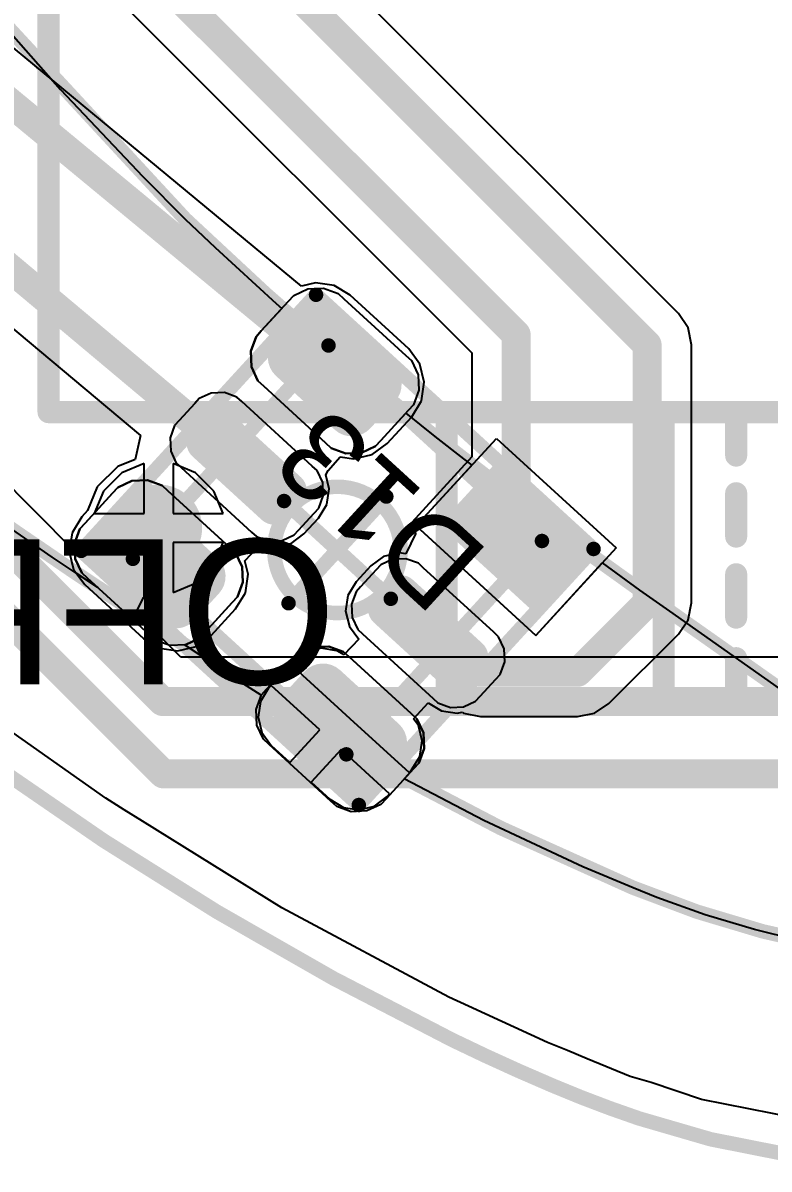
# Model space of a CAD drawing. Header units: inches. Extents: x -52 to 109, y 0 to 35.
# Drawn here: x 13.92 to 19.08, y 1.17 to 9.09 of the extents above; entities that cross this region are included whole.
import ezdxf

# ---------------------------------------------------------------- set-up
doc = ezdxf.new("R2010")
doc.units = ezdxf.units.IN
for name, color, linetype in [('Bottom Layer', 5, 'Continuous'), ('Bottom Overlay', 54, 'Continuous'), ('Bottom Paste', 16, 'Continuous'), ('Bottom Solder', 6, 'Continuous'), ('Keep-Out Layer', 6, 'Continuous'), ('Mechanical 1', 6, 'Continuous'), ('Mechanical 4', 56, 'Continuous'), ('Top Component Outline', 56, 'Continuous'), ('Top Courtyard', 56, 'Continuous'), ('Top Layer', 1, 'Continuous'), ('Top Overlay', 2, 'Continuous'), ('Top Paste', 8, 'Continuous'), ('Top Solder', 216, 'Continuous'), ('Via Holes', 16, 'Continuous')]:
    doc.layers.add(name, color=color, linetype=linetype)
doc.styles.add('Arial', font='', dxfattribs={"height": 0.2})
doc.styles.get('Arial').set_extended_font_data('Arial')

# ---------------------------------------------------------------- blocks, each defined once
blk = doc.blocks.new('APA_RGB_LED_2020_428')
at = {"layer": 'Top Layer'}
h = blk.add_hatch(color=1, dxfattribs=at)
edge = h.paths.add_edge_path()
edge.add_arc((-1.125, 1.025), 0.125, 90, 180)
edge.add_line((-1.25, 1.025), (-1.25, 0.775))
edge.add_arc((-1.125, 0.775), 0.125, 180, 270)
edge.add_line((-1.125, 0.65), (-0.575, 0.65))
edge.add_arc((-0.575, 0.775), 0.125, 270, 360)
edge.add_line((-0.45, 0.775), (-0.45, 1.025))
edge.add_arc((-0.575, 1.025), 0.125, 0, 90)
edge.add_line((-0.575, 1.15), (-1.125, 1.15))
h = blk.add_hatch(color=1, dxfattribs=at)
edge = h.paths.add_edge_path()
edge.add_arc((0.575, 1.025), 0.125, 90, 180)
edge.add_line((0.45, 1.025), (0.45, 0.775))
edge.add_arc((0.575, 0.775), 0.125, 180, 270)
edge.add_line((0.575, 0.65), (1.125, 0.65))
edge.add_arc((1.125, 0.775), 0.125, 270, 360)
edge.add_line((1.25, 0.775), (1.25, 1.025))
edge.add_arc((1.125, 1.025), 0.125, 0, 90)
edge.add_line((1.125, 1.15), (0.575, 1.15))
h = blk.add_hatch(color=1, dxfattribs=at)
edge = h.paths.add_edge_path()
edge.add_arc((-1.175, 0.075), 0.075, 90, 180)
edge.add_line((-1.25, 0.075), (-1.25, -0.075))
edge.add_arc((-1.175, -0.075), 0.075, 180, 270)
edge.add_line((-1.175, -0.15), (-0.525, -0.15))
edge.add_arc((-0.525, -0.075), 0.075, 270, 360)
edge.add_line((-0.45, -0.075), (-0.45, 0.075))
edge.add_arc((-0.525, 0.075), 0.075, 0, 90)
edge.add_line((-0.525, 0.15), (-1.175, 0.15))
h = blk.add_hatch(color=1, dxfattribs=at)
edge = h.paths.add_edge_path()
edge.add_arc((0.525, 0.075), 0.075, 90, 180)
edge.add_line((0.45, 0.075), (0.45, -0.075))
edge.add_arc((0.525, -0.075), 0.075, 180, 270)
edge.add_line((0.525, -0.15), (1.175, -0.15))
edge.add_arc((1.175, -0.075), 0.075, 270, 360)
edge.add_line((1.25, -0.075), (1.25, 0.075))
edge.add_arc((1.175, 0.075), 0.075, 0, 90)
edge.add_line((1.175, 0.15), (0.525, 0.15))
blk.add_hatch(color=1, dxfattribs=at).paths.add_polyline_path([(-1.25, -0.65), (-0.45, -0.65), (-0.45, -1.15), (-1.25, -1.15)])
h = blk.add_hatch(color=1, dxfattribs=at)
edge = h.paths.add_edge_path()
edge.add_arc((0.575, -0.775), 0.125, 90, 180)
edge.add_line((0.45, -0.775), (0.45, -1.025))
edge.add_arc((0.575, -1.025), 0.125, 180, 270)
edge.add_line((0.575, -1.15), (1.125, -1.15))
edge.add_arc((1.125, -1.025), 0.125, 270, 360)
edge.add_line((1.25, -1.025), (1.25, -0.775))
edge.add_arc((1.125, -0.775), 0.125, 0, 90)
edge.add_line((1.125, -0.65), (0.575, -0.65))
at = {"layer": 'Top Paste'}
h = blk.add_hatch(color=8, dxfattribs=at)
edge = h.paths.add_edge_path()
edge.add_arc((-1.125, 1.025), 0.125, 90, 180)
edge.add_line((-1.25, 1.025), (-1.25, 0.775))
edge.add_arc((-1.125, 0.775), 0.125, 180, 270)
edge.add_line((-1.125, 0.65), (-0.575, 0.65))
edge.add_arc((-0.575, 0.775), 0.125, 270, 360)
edge.add_line((-0.45, 0.775), (-0.45, 1.025))
edge.add_arc((-0.575, 1.025), 0.125, 0, 90)
edge.add_line((-0.575, 1.15), (-1.125, 1.15))
h = blk.add_hatch(color=8, dxfattribs=at)
edge = h.paths.add_edge_path()
edge.add_arc((0.575, 1.025), 0.125, 90, 180)
edge.add_line((0.45, 1.025), (0.45, 0.775))
edge.add_arc((0.575, 0.775), 0.125, 180, 270)
edge.add_line((0.575, 0.65), (1.125, 0.65))
edge.add_arc((1.125, 0.775), 0.125, 270, 360)
edge.add_line((1.25, 0.775), (1.25, 1.025))
edge.add_arc((1.125, 1.025), 0.125, 0, 90)
edge.add_line((1.125, 1.15), (0.575, 1.15))
h = blk.add_hatch(color=8, dxfattribs=at)
edge = h.paths.add_edge_path()
edge.add_arc((-1.175, 0.075), 0.075, 90, 180)
edge.add_line((-1.25, 0.075), (-1.25, -0.075))
edge.add_arc((-1.175, -0.075), 0.075, 180, 270)
edge.add_line((-1.175, -0.15), (-0.525, -0.15))
edge.add_arc((-0.525, -0.075), 0.075, 270, 360)
edge.add_line((-0.45, -0.075), (-0.45, 0.075))
edge.add_arc((-0.525, 0.075), 0.075, 0, 90)
edge.add_line((-0.525, 0.15), (-1.175, 0.15))
h = blk.add_hatch(color=8, dxfattribs=at)
edge = h.paths.add_edge_path()
edge.add_arc((0.525, 0.075), 0.075, 90, 180)
edge.add_line((0.45, 0.075), (0.45, -0.075))
edge.add_arc((0.525, -0.075), 0.075, 180, 270)
edge.add_line((0.525, -0.15), (1.175, -0.15))
edge.add_arc((1.175, -0.075), 0.075, 270, 360)
edge.add_line((1.25, -0.075), (1.25, 0.075))
edge.add_arc((1.175, 0.075), 0.075, 0, 90)
edge.add_line((1.175, 0.15), (0.525, 0.15))
blk.add_hatch(color=8, dxfattribs=at).paths.add_polyline_path([(-1.25, -0.65), (-0.45, -0.65), (-0.45, -1.15), (-1.25, -1.15)])
h = blk.add_hatch(color=8, dxfattribs=at)
edge = h.paths.add_edge_path()
edge.add_arc((0.575, -0.775), 0.125, 90, 180)
edge.add_line((0.45, -0.775), (0.45, -1.025))
edge.add_arc((0.575, -1.025), 0.125, 180, 270)
edge.add_line((0.575, -1.15), (1.125, -1.15))
edge.add_arc((1.125, -1.025), 0.125, 270, 360)
edge.add_line((1.25, -1.025), (1.25, -0.775))
edge.add_arc((1.125, -0.775), 0.125, 0, 90)
edge.add_line((1.125, -0.65), (0.575, -0.65))
at = {"layer": 'Top Solder'}
h = blk.add_hatch(color=216, dxfattribs=at)
edge = h.paths.add_edge_path()
edge.add_arc((-1.125, 1.025), 0.175, 90, 180)
edge.add_line((-1.3, 1.025), (-1.3, 0.775))
edge.add_arc((-1.125, 0.775), 0.175, 180, 270)
edge.add_line((-1.125, 0.6), (-0.575, 0.6))
edge.add_arc((-0.575, 0.775), 0.175, 270, 360)
edge.add_line((-0.4, 0.775), (-0.4, 1.025))
edge.add_arc((-0.575, 1.025), 0.175, 0, 90)
edge.add_line((-0.575, 1.2), (-1.125, 1.2))
h = blk.add_hatch(color=216, dxfattribs=at)
edge = h.paths.add_edge_path()
edge.add_arc((0.575, 1.025), 0.175, 90, 180)
edge.add_line((0.4, 1.025), (0.4, 0.775))
edge.add_arc((0.575, 0.775), 0.175, 180, 270)
edge.add_line((0.575, 0.6), (1.125, 0.6))
edge.add_arc((1.125, 0.775), 0.175, 270, 360)
edge.add_line((1.3, 0.775), (1.3, 1.025))
edge.add_arc((1.125, 1.025), 0.175, 0, 90)
edge.add_line((1.125, 1.2), (0.575, 1.2))
h = blk.add_hatch(color=216, dxfattribs=at)
edge = h.paths.add_edge_path()
edge.add_arc((-1.175, 0.075), 0.125, 90, 180)
edge.add_line((-1.3, 0.075), (-1.3, -0.075))
edge.add_arc((-1.175, -0.075), 0.125, 180, 270)
edge.add_line((-1.175, -0.2), (-0.525, -0.2))
edge.add_arc((-0.525, -0.075), 0.125, 270, 360)
edge.add_line((-0.4, -0.075), (-0.4, 0.075))
edge.add_arc((-0.525, 0.075), 0.125, 0, 90)
edge.add_line((-0.525, 0.2), (-1.175, 0.2))
h = blk.add_hatch(color=216, dxfattribs=at)
edge = h.paths.add_edge_path()
edge.add_arc((0.525, 0.075), 0.125, 90, 180)
edge.add_line((0.4, 0.075), (0.4, -0.075))
edge.add_arc((0.525, -0.075), 0.125, 180, 270)
edge.add_line((0.525, -0.2), (1.175, -0.2))
edge.add_arc((1.175, -0.075), 0.125, 270, 360)
edge.add_line((1.3, -0.075), (1.3, 0.075))
edge.add_arc((1.175, 0.075), 0.125, 0, 90)
edge.add_line((1.175, 0.2), (0.525, 0.2))
blk.add_hatch(color=216, dxfattribs=at).paths.add_polyline_path([(-1.3, -0.6), (-0.4, -0.6), (-0.4, -1.2), (-1.3, -1.2)])
h = blk.add_hatch(color=216, dxfattribs=at)
edge = h.paths.add_edge_path()
edge.add_arc((0.575, -0.775), 0.175, 90, 180)
edge.add_line((0.4, -0.775), (0.4, -1.025))
edge.add_arc((0.575, -1.025), 0.175, 180, 270)
edge.add_line((0.575, -1.2), (1.125, -1.2))
edge.add_arc((1.125, -1.025), 0.175, 270, 360)
edge.add_line((1.3, -1.025), (1.3, -0.775))
edge.add_arc((1.125, -0.775), 0.175, 0, 90)
edge.add_line((1.125, -0.6), (0.575, -0.6))
at = {"layer": 'Top Component Outline'}
for points in [[(1, 1, 0.1, 0.1, 0), (-1, 1, 0.1, 0.1, 0)], [(-1, 1, 0.1, 0.1, 0), (-1, -1, 0.1, 0.1, 0)], [(1, 1, 0.1, 0.1, 0), (1, -1, 0.1, 0.1, 0)], [(1, -1, 0.1, 0.1, 0), (-1, -1, 0.1, 0.1, 0)]]:
    blk.add_lwpolyline(points, format="xyseb", dxfattribs=at)
for points in [[(-1.025, 1, 0.05, 0.05, 1), (-0.975, 1, 0.05, 0.05, 1)], [(-1.025, 1, 0.05, 0.05, 1), (-0.975, 1, 0.05, 0.05, 1)], [(0.975, 1, 0.05, 0.05, 1), (1.025, 1, 0.05, 0.05, 1)], [(0.975, 1, 0.05, 0.05, 1), (1.025, 1, 0.05, 0.05, 1)], [(-1.025, -1, 0.05, 0.05, 1), (-0.975, -1, 0.05, 0.05, 1)], [(-1.025, -1, 0.05, 0.05, 1), (-0.975, -1, 0.05, 0.05, 1)], [(0.975, -1, 0.05, 0.05, 1), (1.025, -1, 0.05, 0.05, 1)], [(0.975, -1, 0.05, 0.05, 1), (1.025, -1, 0.05, 0.05, 1)]]:
    blk.add_lwpolyline(points, format="xyseb", close=True, dxfattribs=at)
at = {"layer": 'Top Courtyard'}
for points in [[(-1.3, 1.2, 0.1, 0.1, 0), (-1.3, -1.2, 0.1, 0.1, 0)], [(1.3, 1.2, 0.1, 0.1, 0), (-1.3, 1.2, 0.1, 0.1, 0)], [(1.3, 1.2, 0.1, 0.1, 0), (1.3, -1.2, 0.1, 0.1, 0)], [(0, 0.5, 0.1, 0.1, 0), (0, -0.5, 0.1, 0.1, 0)], [(0.5, 0, 0.1, 0.1, 0), (-0.5, 0, 0.1, 0.1, 0)], [(1.3, -1.2, 0.1, 0.1, 0), (-1.3, -1.2, 0.1, 0.1, 0)]]:
    blk.add_lwpolyline(points, format="xyseb", dxfattribs=at)
for points in [[(-1.325, 1.2, 0.05, 0.05, 1), (-1.275, 1.2, 0.05, 0.05, 1)], [(-1.325, 1.2, 0.05, 0.05, 1), (-1.275, 1.2, 0.05, 0.05, 1)], [(1.275, 1.2, 0.05, 0.05, 1), (1.325, 1.2, 0.05, 0.05, 1)], [(1.275, 1.2, 0.05, 0.05, 1), (1.325, 1.2, 0.05, 0.05, 1)], [(-0.025, 0.5, 0.05, 0.05, 1), (0.025, 0.5, 0.05, 0.05, 1)], [(-0.525, 0, 0.05, 0.05, 1), (-0.475, 0, 0.05, 0.05, 1)], [(0.475, 0, 0.05, 0.05, 1), (0.525, 0, 0.05, 0.05, 1)], [(-0.025, -0.5, 0.05, 0.05, 1), (0.025, -0.5, 0.05, 0.05, 1)], [(-1.325, -1.2, 0.05, 0.05, 1), (-1.275, -1.2, 0.05, 0.05, 1)], [(-1.325, -1.2, 0.05, 0.05, 1), (-1.275, -1.2, 0.05, 0.05, 1)], [(1.275, -1.2, 0.05, 0.05, 1), (1.325, -1.2, 0.05, 0.05, 1)], [(1.275, -1.2, 0.05, 0.05, 1), (1.325, -1.2, 0.05, 0.05, 1)]]:
    blk.add_lwpolyline(points, format="xyseb", close=True, dxfattribs=at)
at = {"layer": 'Top Overlay'}
for p, q in [((-1.3689, 1.1929), (-1.2929, 1.2689)), ((-1.2929, 1.2689), (-1.1937, 1.31)), ((-1.1937, 1.31), (-1.14, 1.31)), ((-1.14, 1.31), (-1.14, 1.31)), ((-1.14, 1.31), (-0.56, 1.31)), ((-0.56, 1.31), (-0.5063, 1.31)), ((-0.5063, 1.31), (-0.4071, 1.2689)), ((-0.4071, 1.2689), (-0.3311, 1.1929)), ((0.3311, 1.1929), (0.4071, 1.2689)), ((0.4071, 1.2689), (0.5063, 1.31)), ((0.5063, 1.31), (0.56, 1.31)), ((0.56, 1.31), (0.56, 1.31)), ((0.56, 1.31), (1.14, 1.31)), ((1.14, 1.31), (1.1937, 1.31)), ((1.1937, 1.31), (1.2929, 1.2689)), ((1.2929, 1.2689), (1.3689, 1.1929)), ((-1.41, 1.0937), (-1.3689, 1.1929)), ((-0.3311, 1.1929), (-0.29, 1.0937)), ((0.29, 1.0937), (0.3311, 1.1929)), ((1.3689, 1.1929), (1.41, 1.0937)), ((-1.41, 1.04), (-1.41, 1.0937)), ((-1.41, 0.76), (-1.41, 1.04)), ((-0.29, 1.0937), (-0.29, 1.04)), ((-0.29, 1.04), (-0.29, 1.04)), ((-0.29, 1.04), (-0.29, 0.76)), ((0.29, 1.04), (0.29, 1.0937)), ((0.29, 0.76), (0.29, 1.04)), ((1.41, 1.0937), (1.41, 1.04)), ((1.41, 1.04), (1.41, 1.04)), ((1.41, 1.04), (1.41, 0.76)), ((-1.41, 0.76), (-1.41, 0.76)), ((-1.41, 0.7063), (-1.41, 0.76)), ((-0.29, 0.76), (-0.29, 0.7063)), ((0.29, 0.76), (0.29, 0.76)), ((0.29, 0.7063), (0.29, 0.76)), ((1.41, 0.76), (1.41, 0.7063)), ((-1.3689, 0.6071), (-1.41, 0.7063)), ((-0.29, 0.7063), (-0.3311, 0.6071)), ((0.3311, 0.6071), (0.29, 0.7063)), ((1.41, 0.7063), (1.3689, 0.6071)), ((-1.2929, 0.5311), (-1.3689, 0.6071)), ((-0.3311, 0.6071), (-0.4071, 0.5311)), ((0.4071, 0.5311), (0.3311, 0.6071)), ((1.3689, 0.6071), (1.2929, 0.5311)), ((-1.1937, 0.49), (-1.2929, 0.5311)), ((-1.14, 0.49), (-1.1937, 0.49)), ((-0.56, 0.49), (-1.14, 0.49)), ((-0.5063, 0.49), (-0.56, 0.49)), ((-0.56, 0.49), (-0.56, 0.49)), ((-0.4071, 0.5311), (-0.5063, 0.49)), ((0.5063, 0.49), (0.4071, 0.5311)), ((0.56, 0.49), (0.5063, 0.49)), ((1.14, 0.49), (0.56, 0.49)), ((1.1937, 0.49), (1.14, 0.49)), ((1.14, 0.49), (1.14, 0.49)), ((1.2929, 0.5311), (1.1937, 0.49)), ((-1.3103, 0.275), (-1.375, 0.2103)), ((-1.2258, 0.31), (-1.3103, 0.275)), ((-1.18, 0.31), (-1.2258, 0.31)), ((-0.52, 0.31), (-1.18, 0.31)), ((-0.4743, 0.31), (-0.52, 0.31)), ((-0.52, 0.31), (-0.52, 0.31)), ((-0.3897, 0.275), (-0.4743, 0.31)), ((-0.325, 0.2103), (-0.3897, 0.275)), ((0.3897, 0.275), (0.325, 0.2103)), ((0.4742, 0.31), (0.3897, 0.275)), ((0.52, 0.31), (0.4742, 0.31)), ((1.18, 0.31), (0.52, 0.31)), ((1.2258, 0.31), (1.18, 0.31)), ((1.18, 0.31), (1.18, 0.31)), ((1.3103, 0.275), (1.2258, 0.31)), ((1.375, 0.2103), (1.3103, 0.275)), ((-1.375, 0.2103), (-1.41, 0.1258)), ((-0.29, 0.1258), (-0.325, 0.2103)), ((0.325, 0.2103), (0.29, 0.1258)), ((1.41, 0.1258), (1.375, 0.2103)), ((-1.41, 0.1258), (-1.41, 0.08)), ((-1.41, 0.08), (-1.41, -0.08)), ((-1.41, 0.08), (-1.41, 0.08)), ((-0.29, 0.08), (-0.29, 0.1258)), ((-0.29, -0.08), (-0.29, 0.08)), ((0.29, 0.1258), (0.29, 0.08)), ((0.29, 0.08), (0.29, -0.08)), ((0.29, 0.08), (0.29, 0.08)), ((1.41, 0.08), (1.41, 0.1258)), ((1.41, -0.08), (1.41, 0.08)), ((-1.41, -0.08), (-1.41, -0.1257)), ((-1.41, -0.1257), (-1.375, -0.2103)), ((-0.325, -0.2103), (-0.29, -0.1257)), ((-0.29, -0.1257), (-0.29, -0.08)), ((-0.29, -0.08), (-0.29, -0.08)), ((0.29, -0.08), (0.29, -0.1257)), ((0.29, -0.1257), (0.325, -0.2103)), ((1.375, -0.2103), (1.41, -0.1257)), ((1.41, -0.1257), (1.41, -0.08)), ((1.41, -0.08), (1.41, -0.08)), ((-1.375, -0.2103), (-1.3103, -0.275)), ((-0.3897, -0.275), (-0.325, -0.2103)), ((0.325, -0.2103), (0.3897, -0.275)), ((1.3103, -0.275), (1.375, -0.2103)), ((-1.3103, -0.275), (-1.2258, -0.31)), ((-1.2258, -0.31), (-1.18, -0.31)), ((-1.18, -0.31), (-1.18, -0.31)), ((-1.18, -0.31), (-0.52, -0.31)), ((-0.52, -0.31), (-0.4742, -0.31)), ((-0.4742, -0.31), (-0.3897, -0.275)), ((0.3897, -0.275), (0.4743, -0.31)), ((0.4743, -0.31), (0.52, -0.31)), ((0.52, -0.31), (0.52, -0.31)), ((0.52, -0.31), (1.18, -0.31)), ((1.18, -0.31), (1.2258, -0.31)), ((1.2258, -0.31), (1.3103, -0.275)), ((-1.41, -1.31), (-1.41, -0.49)), ((-1.41, -0.49), (-0.29, -0.49)), ((-0.29, -0.49), (-0.29, -1.31)), ((0.3311, -0.6071), (0.4071, -0.5311)), ((0.4071, -0.5311), (0.5063, -0.49)), ((0.5063, -0.49), (0.56, -0.49)), ((0.56, -0.49), (0.56, -0.49)), ((0.56, -0.49), (1.14, -0.49)), ((1.14, -0.49), (1.1937, -0.49)), ((1.1937, -0.49), (1.2929, -0.5311)), ((1.2929, -0.5311), (1.3689, -0.6071)), ((0.29, -0.7063), (0.3311, -0.6071)), ((1.3689, -0.6071), (1.41, -0.7063)), ((0.29, -0.76), (0.29, -0.7063)), ((1.41, -0.7063), (1.41, -0.76)), ((0.29, -1.04), (0.29, -0.76)), ((1.41, -0.76), (1.41, -0.76)), ((1.41, -0.76), (1.41, -1.04)), ((0.29, -1.04), (0.29, -1.04)), ((0.29, -1.0937), (0.29, -1.04)), ((0.3311, -1.1929), (0.29, -1.0937)), ((1.41, -1.0937), (1.3689, -1.1929)), ((1.41, -1.04), (1.41, -1.0937)), ((0.4071, -1.2689), (0.3311, -1.1929)), ((1.3689, -1.1929), (1.2929, -1.2689)), ((-0.29, -1.31), (-1.41, -1.31)), ((0.5063, -1.31), (0.4071, -1.2689)), ((0.56, -1.31), (0.5063, -1.31)), ((1.14, -1.31), (0.56, -1.31)), ((1.1937, -1.31), (1.14, -1.31)), ((1.14, -1.31), (1.14, -1.31)), ((1.2929, -1.2689), (1.1937, -1.31))]:
    blk.add_line(p, q, dxfattribs=at)
at = {"layer": 'Top Courtyard', "style": 'Arial'}
blk.add_text('D13', height=0.6, dxfattribs=at).set_placement((-0.8, -0.7))
blk = doc.blocks.new('JS102011SAQN_B_436')
at = {"layer": 'Bottom Layer'}
for points in [[(-1.9, -4), (-3.1, -4), (-3.1, -1.5), (-1.9, -1.5)], [(0.6, -4), (-0.6, -4), (-0.6, -1.5), (0.6, -1.5)], [(1.9, -1.5), (3.1, -1.5), (3.1, -4), (1.9, -4)]]:
    blk.add_hatch(color=5, dxfattribs=at).paths.add_polyline_path(points)
at = {"layer": 'Bottom Paste'}
for points in [[(-1.9, -4), (-3.1, -4), (-3.1, -1.5), (-1.9, -1.5)], [(0.6, -4), (-0.6, -4), (-0.6, -1.5), (0.6, -1.5)], [(1.9, -1.5), (3.1, -1.5), (3.1, -4), (1.9, -4)]]:
    blk.add_hatch(color=16, dxfattribs=at).paths.add_polyline_path(points)
at = {"layer": 'Bottom Solder'}
for points in [[(-1.85, -4.05), (-3.15, -4.05), (-3.15, -1.45), (-1.85, -1.45)], [(0.65, -4.05), (-0.65, -4.05), (-0.65, -1.45), (0.65, -1.45)], [(1.85, -1.45), (3.15, -1.45), (3.15, -4.05), (1.85, -4.05)]]:
    blk.add_hatch(color=6, dxfattribs=at).paths.add_polyline_path(points)
at = {"layer": 'Bottom Overlay'}
for points in [[(-1.75, 3.8, 0.1524, 0.1524, 0), (-1.75, 3.5, 0.1524, 0.1524, 0)], [(-1.16, 3.8, 0.1524, 0.1524, 0), (-1.41, 3.8, 0.1524, 0.1524, 0)], [(-0.56, 3.8, 0.1524, 0.1524, 0), (-0.81, 3.8, 0.1524, 0.1524, 0)], [(-0.5, 3.8, 0.1524, 0.1524, 0), (-0.8, 3.8, 0.1524, 0.1524, 0)], [(-0.25, 3.8, 0.1524, 0.1524, 0), (-0.25, 3.5, 0.1524, 0.1524, 0)], [(0.25, 3.8, 0.1524, 0.1524, 0), (0.25, 1.8, 0.1524, 0.1524, 0)], [(1.75, 3.8, 0.1524, 0.1524, 0), (0.25, 3.8, 0.1524, 0.1524, 0)], [(1.75, 3.8, 0.1524, 0.1524, 0), (1.75, 1.8, 0.1524, 0.1524, 0)], [(-1.75, 3.22, 0.1524, 0.1524, 0), (-1.75, 2.92, 0.1524, 0.1524, 0)], [(-0.25, 3.22, 0.1524, 0.1524, 0), (-0.25, 2.92, 0.1524, 0.1524, 0)], [(-1.75, 2.66, 0.1524, 0.1524, 0), (-1.75, 2.36, 0.1524, 0.1524, 0)], [(-0.25, 2.66, 0.1524, 0.1524, 0), (-0.25, 2.36, 0.1524, 0.1524, 0)], [(-1.75, 2.1, 0.1524, 0.1524, 0), (-1.75, 1.8, 0.1524, 0.1524, 0)], [(-0.25, 2.1, 0.1524, 0.1524, 0), (-0.25, 1.8, 0.1524, 0.1524, 0)], [(4.5, 1.8, 0.1524, 0.1524, 0), (-4.5, 1.8, 0.1524, 0.1524, 0)], [(-4.5, 1.8, 0.1524, 0.1524, 0), (-4.5, -1.8, 0.1524, 0.1524, 0)], [(4.5, 1.8, 0.1524, 0.1524, 0), (4.5, -1.8, 0.1524, 0.1524, 0)]]:
    blk.add_lwpolyline(points, format="xyseb", dxfattribs=at)
for points in [[(-1.7881, 3.8, 0.0762, 0.0762, 1), (-1.7119, 3.8, 0.0762, 0.0762, 1)], [(-1.4481, 3.8, 0.0762, 0.0762, 1), (-1.3719, 3.8, 0.0762, 0.0762, 1)], [(-1.1981, 3.8, 0.0762, 0.0762, 1), (-1.1219, 3.8, 0.0762, 0.0762, 1)], [(-0.8481, 3.8, 0.0762, 0.0762, 1), (-0.7719, 3.8, 0.0762, 0.0762, 1)], [(-0.8381, 3.8, 0.0762, 0.0762, 1), (-0.7619, 3.8, 0.0762, 0.0762, 1)], [(-0.5981, 3.8, 0.0762, 0.0762, 1), (-0.5219, 3.8, 0.0762, 0.0762, 1)], [(-0.5381, 3.8, 0.0762, 0.0762, 1), (-0.4619, 3.8, 0.0762, 0.0762, 1)], [(-0.2881, 3.8, 0.0762, 0.0762, 1), (-0.2119, 3.8, 0.0762, 0.0762, 1)], [(0.2119, 3.8, 0.0762, 0.0762, 1), (0.2881, 3.8, 0.0762, 0.0762, 1)], [(0.2119, 3.8, 0.0762, 0.0762, 1), (0.2881, 3.8, 0.0762, 0.0762, 1)], [(1.7119, 3.8, 0.0762, 0.0762, 1), (1.7881, 3.8, 0.0762, 0.0762, 1)], [(1.7119, 3.8, 0.0762, 0.0762, 1), (1.7881, 3.8, 0.0762, 0.0762, 1)], [(-1.7881, 3.5, 0.0762, 0.0762, 1), (-1.7119, 3.5, 0.0762, 0.0762, 1)], [(-0.2881, 3.5, 0.0762, 0.0762, 1), (-0.2119, 3.5, 0.0762, 0.0762, 1)], [(-1.7881, 3.22, 0.0762, 0.0762, 1), (-1.7119, 3.22, 0.0762, 0.0762, 1)], [(-0.2881, 3.22, 0.0762, 0.0762, 1), (-0.2119, 3.22, 0.0762, 0.0762, 1)], [(-1.7881, 2.92, 0.0762, 0.0762, 1), (-1.7119, 2.92, 0.0762, 0.0762, 1)], [(-0.2881, 2.92, 0.0762, 0.0762, 1), (-0.2119, 2.92, 0.0762, 0.0762, 1)], [(-1.7881, 2.66, 0.0762, 0.0762, 1), (-1.7119, 2.66, 0.0762, 0.0762, 1)], [(-0.2881, 2.66, 0.0762, 0.0762, 1), (-0.2119, 2.66, 0.0762, 0.0762, 1)], [(-1.7881, 2.36, 0.0762, 0.0762, 1), (-1.7119, 2.36, 0.0762, 0.0762, 1)], [(-0.2881, 2.36, 0.0762, 0.0762, 1), (-0.2119, 2.36, 0.0762, 0.0762, 1)], [(-1.7881, 2.1, 0.0762, 0.0762, 1), (-1.7119, 2.1, 0.0762, 0.0762, 1)], [(-0.2881, 2.1, 0.0762, 0.0762, 1), (-0.2119, 2.1, 0.0762, 0.0762, 1)], [(-4.5381, 1.8, 0.0762, 0.0762, 1), (-4.4619, 1.8, 0.0762, 0.0762, 1)], [(-4.5381, 1.8, 0.0762, 0.0762, 1), (-4.4619, 1.8, 0.0762, 0.0762, 1)], [(-1.7881, 1.8, 0.0762, 0.0762, 1), (-1.7119, 1.8, 0.0762, 0.0762, 1)], [(-0.2881, 1.8, 0.0762, 0.0762, 1), (-0.2119, 1.8, 0.0762, 0.0762, 1)], [(0.2119, 1.8, 0.0762, 0.0762, 1), (0.2881, 1.8, 0.0762, 0.0762, 1)], [(1.7119, 1.8, 0.0762, 0.0762, 1), (1.7881, 1.8, 0.0762, 0.0762, 1)], [(4.4619, 1.8, 0.0762, 0.0762, 1), (4.5381, 1.8, 0.0762, 0.0762, 1)], [(4.4619, 1.8, 0.0762, 0.0762, 1), (4.5381, 1.8, 0.0762, 0.0762, 1)], [(-4.5381, -1.8, 0.0762, 0.0762, 1), (-4.4619, -1.8, 0.0762, 0.0762, 1)], [(4.4619, -1.8, 0.0762, 0.0762, 1), (4.5381, -1.8, 0.0762, 0.0762, 1)]]:
    blk.add_lwpolyline(points, format="xyseb", close=True, dxfattribs=at)

msp = doc.modelspace()

# ---------------------------------------------------------------- hatches: boundary and pattern name
at = {"layer": 'Bottom Layer'}
h = msp.add_hatch(color=5, dxfattribs=at)
edge = h.paths.add_edge_path()
edge.add_arc((14.8609, 5.6), 0.3, 0, 360)
at = {"layer": 'Top Layer'}
h = msp.add_hatch(color=1, dxfattribs=at)
edge = h.paths.add_edge_path()
edge.add_arc((14.8609, 5.6), 0.3, 0, 360)
at = {"layer": 'Via Holes'}
h = msp.add_hatch(color=7, dxfattribs=at)
edge = h.paths.add_edge_path()
edge.add_arc((14.8609, 5.6), 0.15, 0, 360)

# ---------------------------------------------------------------- linework, layer by layer
at = {"layer": 'Bottom Layer'}
for p, q in [((14.2757, 5.445), (10.7907, 8.9299)), ((14.7609, 6.0457), (14.606, 5.9815)), ((14.7609, 5.7), (14.7609, 6.0457)), ((15.1158, 5.9815), (14.9609, 6.0457)), ((14.9609, 6.0457), (14.9609, 5.7)), ((14.606, 5.9815), (14.4794, 5.8549)), ((15.2424, 5.8549), (15.1158, 5.9815)), ((14.4794, 5.8549), (14.4152, 5.7)), ((15.3066, 5.7), (15.2424, 5.8549)), ((14.4152, 5.7), (14.7609, 5.7)), ((14.9609, 5.7), (15.3066, 5.7)), ((14.3805, 5.4957), (14.2757, 5.445)), ((14.3854, 5.5), (14.3805, 5.4957)), ((14.7609, 5.5), (14.3854, 5.5)), ((14.7609, 5.1245), (14.7609, 5.5)), ((15.3066, 5.5), (14.9609, 5.5)), ((14.9609, 5.5), (14.9609, 5.1543)), ((15.2424, 5.3451), (15.3066, 5.5)), ((15.1158, 5.2185), (15.2424, 5.3451)), ((14.9609, 5.1543), (15.1158, 5.2185)), ((14.7059, 5.0148), (14.7566, 5.1196)), ((14.7566, 5.1196), (14.7609, 5.1245)), ((15.0148, 4.7059), (14.7059, 5.0148)), ((21.6604, 4.7059), (15.0148, 4.7059))]:
    msp.add_line(p, q, dxfattribs=at)
for points in [[(8.0881, 11.2, 0.2, 0.2, 0), (14.8881, 4.4, 0.2, 0.2, 0)], [(7.9931, 10.8, 0.2, 0.2, 0), (14.8931, 3.9, 0.2, 0.2, 0)], [(14.8881, 4.4, 0.2, 0.2, 0), (21.7871, 4.4, 0.2, 0.2, 0)], [(14.8931, 3.9, 0.2, 0.2, 0), (22.1, 3.9, 0.2, 0.2, 0)]]:
    msp.add_lwpolyline(points, format="xyseb", dxfattribs=at)
for points in [[(14.8381, 4.4, 0.1, 0.1, 1), (14.9381, 4.4, 0.1, 0.1, 1)], [(14.8381, 4.4, 0.1, 0.1, 1), (14.9381, 4.4, 0.1, 0.1, 1)], [(14.8431, 3.9, 0.1, 0.1, 1), (14.9431, 3.9, 0.1, 0.1, 1)], [(14.8431, 3.9, 0.1, 0.1, 1), (14.9431, 3.9, 0.1, 0.1, 1)]]:
    msp.add_lwpolyline(points, format="xyseb", close=True, dxfattribs=at)
at = {"layer": 'Keep-Out Layer'}
for points in [[(14.4815, 3.4385, 0.1, 0.1, -0.023126), (11.4357, 5.6744, 0.1, 0.1, 0)], [(16.8872, 2.0624, 0.1, 0.1, -0.031106), (14.4815, 3.4385, 0.1, 0.1, 0)], [(17.5819, 1.746, 0.1, 0.1, -0.013549), (16.8872, 2.0624, 0.1, 0.1, 0)], [(18.1789, 1.519, 0.1, 0.1, -0.019293), (17.5819, 1.746, 0.1, 0.1, 0)], [(19.6915, 1.2191, 0.1, 0.1, -0.065565), (18.1789, 1.519, 0.1, 0.1, 0)]]:
    msp.add_lwpolyline(points, format="xyseb", dxfattribs=at)
for points in [[(14.4565, 3.4385, 0.05, 0.05, 1), (14.5065, 3.4385, 0.05, 0.05, 1)], [(14.4565, 3.4385, 0.05, 0.05, 1), (14.5065, 3.4385, 0.05, 0.05, 1)], [(16.8622, 2.0624, 0.05, 0.05, 1), (16.9122, 2.0624, 0.05, 0.05, 1)], [(16.8622, 2.0624, 0.05, 0.05, 1), (16.9122, 2.0624, 0.05, 0.05, 1)], [(17.5569, 1.746, 0.05, 0.05, 1), (17.6069, 1.746, 0.05, 0.05, 1)], [(17.5569, 1.746, 0.05, 0.05, 1), (17.6069, 1.746, 0.05, 0.05, 1)], [(18.1539, 1.519, 0.05, 0.05, 1), (18.2039, 1.519, 0.05, 0.05, 1)], [(18.1539, 1.519, 0.05, 0.05, 1), (18.2039, 1.519, 0.05, 0.05, 1)]]:
    msp.add_lwpolyline(points, format="xyseb", close=True, dxfattribs=at)
at = {"layer": 'Mechanical 1'}
for points in [[(15.6924, 5.615, 0.1, 0.1, -0.303347), (16.0956, 5.8845, 0.1, 0.1, 0)], [(16.0956, 5.8845, 0.1, 0.1, -0.198912), (16.4043, 5.7566, 0.1, 0.1, 0)], [(16.4043, 5.7566, 0.1, 0.1, -0.198912), (16.5321, 5.448, 0.1, 0.1, 0)], [(15.787, 5.1394, 0.1, 0.1, -0.303347), (15.6924, 5.615, 0.1, 0.1, 0)], [(16.5321, 5.448, 0.1, 0.1, -0.303347), (16.2627, 5.0447, 0.1, 0.1, 0)], [(16.2627, 5.0447, 0.1, 0.1, -0.303347), (15.787, 5.1394, 0.1, 0.1, 0)]]:
    msp.add_lwpolyline(points, format="xyseb", dxfattribs=at)
for points in [[(16.0706, 5.8845, 0.05, 0.05, 1), (16.1206, 5.8845, 0.05, 0.05, 1)], [(16.0706, 5.8845, 0.05, 0.05, 1), (16.1206, 5.8845, 0.05, 0.05, 1)], [(16.3793, 5.7566, 0.05, 0.05, 1), (16.4293, 5.7566, 0.05, 0.05, 1)], [(16.3793, 5.7566, 0.05, 0.05, 1), (16.4293, 5.7566, 0.05, 0.05, 1)], [(15.6674, 5.615, 0.05, 0.05, 1), (15.7174, 5.615, 0.05, 0.05, 1)], [(15.6674, 5.615, 0.05, 0.05, 1), (15.7174, 5.615, 0.05, 0.05, 1)], [(16.5071, 5.448, 0.05, 0.05, 1), (16.5571, 5.448, 0.05, 0.05, 1)], [(16.5071, 5.448, 0.05, 0.05, 1), (16.5571, 5.448, 0.05, 0.05, 1)], [(15.762, 5.1394, 0.05, 0.05, 1), (15.812, 5.1394, 0.05, 0.05, 1)], [(15.762, 5.1394, 0.05, 0.05, 1), (15.812, 5.1394, 0.05, 0.05, 1)], [(16.2377, 5.0447, 0.05, 0.05, 1), (16.2877, 5.0447, 0.05, 0.05, 1)], [(16.2377, 5.0447, 0.05, 0.05, 1), (16.2877, 5.0447, 0.05, 0.05, 1)]]:
    msp.add_lwpolyline(points, format="xyseb", close=True, dxfattribs=at)
at = {"layer": 'Mechanical 4'}
for points in [[(15.0444, 7.7334, 0.1, 0.1, -0.070074), (11.0275, 12.9919, 0.1, 0.1, 0)], [(16.768, 6.232, 0.1, 0.1, -0.024688), (15.0444, 7.7334, 0.1, 0.1, 0)], [(18.3891, 5.0247, 0.1, 0.1, -0.013439), (16.768, 6.232, 0.1, 0.1, 0)], [(14.2775, 5.2959, 0.1, 0.1, -0.011318), (13.0782, 6.1433, 0.1, 0.1, 0)], [(14.4815, 3.4385, 0.1, 0.1, -0.023126), (11.4357, 5.6744, 0.1, 0.1, 0)], [(14.2775, 5.2959, 0.1, 0.1, 0), (15.4681, 4.5084, 0.1, 0.1, 0)], [(18.3891, 5.0247, 0.1, 0.1, 0), (19.7229, 4.0841, 0.1, 0.1, 0)], [(18.1382, 3.1135, 0.1, 0.1, -0.043314), (15.4681, 4.5084, 0.1, 0.1, 0)], [(16.8872, 2.0624, 0.1, 0.1, -0.031106), (14.4815, 3.4385, 0.1, 0.1, 0)], [(19.4939, 2.7075, 0.1, 0.1, -0.051111), (18.1382, 3.1135, 0.1, 0.1, 0)], [(17.5819, 1.746, 0.1, 0.1, -0.013549), (16.8872, 2.0624, 0.1, 0.1, 0)], [(18.1789, 1.519, 0.1, 0.1, -0.019293), (17.5819, 1.746, 0.1, 0.1, 0)], [(19.6915, 1.2191, 0.1, 0.1, -0.065565), (18.1789, 1.519, 0.1, 0.1, 0)]]:
    msp.add_lwpolyline(points, format="xyseb", dxfattribs=at)
for points in [[(15.0194, 7.7334, 0.05, 0.05, 1), (15.0694, 7.7334, 0.05, 0.05, 1)], [(15.0194, 7.7334, 0.05, 0.05, 1), (15.0694, 7.7334, 0.05, 0.05, 1)], [(16.743, 6.232, 0.05, 0.05, 1), (16.793, 6.232, 0.05, 0.05, 1)], [(16.743, 6.232, 0.05, 0.05, 1), (16.793, 6.232, 0.05, 0.05, 1)], [(14.2525, 5.2959, 0.05, 0.05, 1), (14.3025, 5.2959, 0.05, 0.05, 1)], [(14.2525, 5.2959, 0.05, 0.05, 1), (14.3025, 5.2959, 0.05, 0.05, 1)], [(18.3641, 5.0247, 0.05, 0.05, 1), (18.4141, 5.0247, 0.05, 0.05, 1)], [(18.3641, 5.0247, 0.05, 0.05, 1), (18.4141, 5.0247, 0.05, 0.05, 1)], [(15.4431, 4.5084, 0.05, 0.05, 1), (15.4931, 4.5084, 0.05, 0.05, 1)], [(15.4431, 4.5084, 0.05, 0.05, 1), (15.4931, 4.5084, 0.05, 0.05, 1)], [(14.4565, 3.4385, 0.05, 0.05, 1), (14.5065, 3.4385, 0.05, 0.05, 1)], [(14.4565, 3.4385, 0.05, 0.05, 1), (14.5065, 3.4385, 0.05, 0.05, 1)], [(18.1132, 3.1135, 0.05, 0.05, 1), (18.1632, 3.1135, 0.05, 0.05, 1)], [(18.1132, 3.1135, 0.05, 0.05, 1), (18.1632, 3.1135, 0.05, 0.05, 1)], [(16.8622, 2.0624, 0.05, 0.05, 1), (16.9122, 2.0624, 0.05, 0.05, 1)], [(16.8622, 2.0624, 0.05, 0.05, 1), (16.9122, 2.0624, 0.05, 0.05, 1)], [(17.5569, 1.746, 0.05, 0.05, 1), (17.6069, 1.746, 0.05, 0.05, 1)], [(17.5569, 1.746, 0.05, 0.05, 1), (17.6069, 1.746, 0.05, 0.05, 1)], [(18.1539, 1.519, 0.05, 0.05, 1), (18.2039, 1.519, 0.05, 0.05, 1)], [(18.1539, 1.519, 0.05, 0.05, 1), (18.2039, 1.519, 0.05, 0.05, 1)]]:
    msp.add_lwpolyline(points, format="xyseb", close=True, dxfattribs=at)
at = {"layer": 'Top Layer'}
for p, q in [((18.4511, 7.0817), (15.8503, 9.6825)), ((14.4281, 9.4059), (17.0245, 6.8096)), ((15.8486, 7.2714), (13.7301, 9.0225)), ((12.5508, 8.0712), (14.7351, 6.2386)), ((15.9442, 7.2948), (15.8486, 7.2714)), ((16.072, 7.2751), (15.9442, 7.2948)), ((16.1825, 7.2081), (16.072, 7.2751)), ((16.588, 6.8365), (16.1825, 7.2081)), ((18.5174, 6.9825), (18.4511, 7.0817)), ((18.4511, 7.0817), (18.4511, 7.0817)), ((18.5407, 6.8654), (18.5174, 6.9825)), ((16.6645, 6.7322), (16.588, 6.8365)), ((18.5407, 5.0823), (18.5407, 6.8654)), ((18.5407, 6.8654), (18.5407, 6.8654)), ((17.0245, 6.8096), (17.0245, 6.0916)), ((16.6952, 6.6066), (16.6645, 6.7322)), ((16.6755, 6.4788), (16.6952, 6.6066)), ((16.6085, 6.3683), (16.6755, 6.4788)), ((16.4396, 6.184), (16.6085, 6.3683)), ((14.7351, 6.2386), (14.6982, 6.0738)), ((16.3353, 6.1075), (16.4396, 6.184)), ((16.2097, 6.0768), (16.3353, 6.1075)), ((14.5777, 6.0239), (14.437, 5.8832)), ((14.6982, 6.0738), (14.5777, 6.0239)), ((16.0311, 5.9965), (16.1151, 6.0914)), ((16.1151, 6.0914), (16.2097, 6.0768)), ((17.0245, 6.0916), (16.584, 5.6109)), ((16.0158, 5.9664), (16.0311, 5.9965)), ((16.0393, 5.8702), (16.0158, 5.9664)), ((14.437, 5.8832), (14.3693, 5.7198)), ((16.0227, 5.7621), (16.0393, 5.8702)), ((14.3693, 5.7198), (14.3294, 5.6762)), ((15.9659, 5.6685), (16.0227, 5.7621)), ((14.3294, 5.6762), (14.2623, 5.5657)), ((15.8646, 5.558), (15.9659, 5.6685)), ((14.2623, 5.5657), (14.2426, 5.4379)), ((15.7764, 5.4933), (15.8646, 5.558)), ((16.6365, 5.5627), (16.5687, 5.4214)), ((16.584, 5.6109), (16.6365, 5.5627)), ((15.5435, 5.4645), (15.5722, 5.4823)), ((15.5722, 5.4823), (15.6701, 5.4673)), ((15.6701, 5.4673), (15.7764, 5.4933)), ((14.2426, 5.4379), (14.2734, 5.3123)), ((15.4564, 5.3725), (15.5435, 5.4645)), ((16.4149, 5.4027), (16.3266, 5.338)), ((16.5211, 5.4287), (16.4149, 5.4027)), ((16.5687, 5.4214), (16.5211, 5.4287)), ((14.2734, 5.3123), (14.3498, 5.208)), ((15.4792, 5.2795), (15.4564, 5.3725)), ((16.3266, 5.338), (16.2253, 5.2274)), ((15.4595, 5.1517), (15.4792, 5.2795)), ((14.3498, 5.208), (14.7553, 4.8364)), ((15.3924, 5.0412), (15.4595, 5.1517)), ((16.2253, 5.2274), (16.1685, 5.1339)), ((16.1685, 5.1339), (16.1519, 5.0258)), ((18.5174, 4.9653), (18.5407, 5.0823)), ((18.5407, 5.0823), (18.5407, 5.0823)), ((15.2235, 4.8569), (15.3924, 5.0412)), ((16.1519, 5.0258), (16.1779, 4.9195)), ((16.1779, 4.9195), (16.2426, 4.8313)), ((18.4511, 4.866), (18.5174, 4.9653)), ((14.4953, 3.7324), (12.9207, 4.8414)), ((14.7553, 4.8364), (14.8659, 4.7694)), ((15.1192, 4.7804), (15.2235, 4.8569)), ((17.971, 4.3859), (18.4511, 4.866)), ((14.8659, 4.7694), (14.9937, 4.7497)), ((14.9937, 4.7497), (15.1192, 4.7804)), ((15.9837, 4.7683), (15.8775, 4.7423)), ((16.0919, 4.7516), (15.9837, 4.7683)), ((16.2426, 4.8313), (16.1406, 4.722)), ((15.7892, 4.6776), (15.7724, 4.6591)), ((15.8775, 4.7423), (15.7892, 4.6776)), ((16.1406, 4.722), (16.0919, 4.7516)), ((15.7724, 4.6591), (16.1818, 4.2839)), ((15.6203, 4.4932), (15.5636, 4.3997)), ((15.6372, 4.5117), (15.6203, 4.4932)), ((15.973, 4.204), (15.6372, 4.5117)), ((15.5636, 4.3997), (15.547, 4.2916)), ((16.6219, 4.2811), (16.7218, 4.3922)), ((16.7218, 4.3922), (16.8154, 4.3354)), ((17.8718, 4.3196), (17.971, 4.3859)), ((15.547, 4.2916), (15.573, 4.1853)), ((16.1818, 4.2839), (16.5913, 3.9087)), ((16.6556, 4.2351), (16.6219, 4.2811)), ((16.8154, 4.3354), (16.9235, 4.3188)), ((16.9235, 4.3188), (16.9566, 4.3269)), ((16.9566, 4.3269), (16.9674, 4.3196)), ((16.9674, 4.3196), (17.0845, 4.2964)), ((17.0845, 4.2964), (17.0845, 4.2964)), ((17.0845, 4.2964), (17.7547, 4.2964)), ((17.7547, 4.2964), (17.8718, 4.3196)), ((17.7547, 4.2964), (17.7547, 4.2964)), ((15.7667, 3.9789), (15.973, 4.204)), ((16.6816, 4.1288), (16.6556, 4.2351)), ((15.573, 4.1853), (15.6376, 4.0971)), ((16.6649, 4.0207), (16.6816, 4.1288)), ((15.6376, 4.0971), (15.7667, 3.9789)), ((16.1204, 4.0689), (15.9141, 3.8438)), ((16.4562, 3.7613), (16.1204, 4.0689)), ((16.6082, 3.9271), (16.6649, 4.0207)), ((16.5913, 3.9087), (16.6082, 3.9271)), ((15.9141, 3.8438), (16.0431, 3.7255)), ((14.622, 3.652), (14.4953, 3.7324)), ((16.0431, 3.7255), (16.1367, 3.6688)), ((16.3511, 3.6781), (16.4393, 3.7428)), ((16.4393, 3.7428), (16.4562, 3.7613)), ((14.7481, 3.5736), (14.622, 3.652)), ((16.1367, 3.6688), (16.2448, 3.6521)), ((16.2448, 3.6521), (16.3511, 3.6781)), ((15.7111, 2.9748), (14.7481, 3.5736)), ((16.8648, 2.3581), (15.7111, 2.9748)), ((17.001, 2.2953), (16.8648, 2.3581)), ((17.5457, 2.0442), (17.001, 2.2953)), ((17.001, 2.2953), (17.001, 2.2953)), ((17.6846, 1.9874), (17.5457, 2.0442)), ((17.8199, 1.9314), (17.6846, 1.9874)), ((18.1183, 1.8078), (17.8199, 1.9314)), ((18.2632, 1.7678), (18.1183, 1.8078)), ((18.6103, 1.6499), (18.2632, 1.7678)), ((18.2632, 1.7678), (18.2632, 1.7678)), ((19.3358, 1.5056), (18.6103, 1.6499))]:
    msp.add_line(p, q, dxfattribs=at)
for points in [[(14.6444, 9.6222, 0.2, 0.2, 0), (17.3303, 6.9363, 0.2, 0.2, 0)], [(15.5444, 9.5558, 0.2, 0.2, 0), (18.2348, 6.8654, 0.2, 0.2, 0)], [(13.3014, 8.98, 0.2, 0.2, 0), (15.8647, 6.8612, 0.2, 0.2, 0)], [(12.5204, 8.4959, 0.2, 0.2, 0), (15.2389, 6.2152, 0.2, 0.2, 0)], [(17.3303, 5.9131, 0.2, 0.2, 0), (17.3303, 6.9363, 0.2, 0.2, 0)], [(15.8647, 6.8612, 0.2, 0.2, 0), (16.077, 6.6858, 0.2, 0.2, 0)], [(18.2348, 5.0823, 0.2, 0.2, 0), (18.2348, 6.8654, 0.2, 0.2, 0)], [(15.2389, 6.2152, 0.2, 0.2, 0), (15.4689, 6.0222, 0.2, 0.2, 0)], [(17.2555, 5.8383, 0.2, 0.2, 0), (17.3303, 5.9131, 0.2, 0.2, 0)], [(17.2555, 5.6121, 0.2, 0.2, 0), (17.2555, 5.8383, 0.2, 0.2, 0)], [(17.2555, 5.6121, 0.2, 0.2, 0), (17.3303, 5.5373, 0.2, 0.2, 0)], [(17.7547, 4.6022, 0.2, 0.2, 0), (18.2348, 5.0823, 0.2, 0.2, 0)], [(16.7223, 4.8737, 0.2, 0.2, 0), (16.813, 4.8737, 0.2, 0.2, 0)], [(16.813, 4.8737, 0.2, 0.2, 0), (17.0845, 4.6022, 0.2, 0.2, 0)], [(17.0845, 4.6022, 0.2, 0.2, 0), (17.7547, 4.6022, 0.2, 0.2, 0)]]:
    msp.add_lwpolyline(points, format="xyseb", dxfattribs=at)
for points in [[(17.2803, 6.9363, 0.1, 0.1, 1), (17.3803, 6.9363, 0.1, 0.1, 1)], [(17.2803, 6.9363, 0.1, 0.1, 1), (17.3803, 6.9363, 0.1, 0.1, 1)], [(15.8147, 6.8612, 0.1, 0.1, 1), (15.9147, 6.8612, 0.1, 0.1, 1)], [(15.8147, 6.8612, 0.1, 0.1, 1), (15.9147, 6.8612, 0.1, 0.1, 1)], [(18.1848, 6.8654, 0.1, 0.1, 1), (18.2848, 6.8654, 0.1, 0.1, 1)], [(18.1848, 6.8654, 0.1, 0.1, 1), (18.2848, 6.8654, 0.1, 0.1, 1)], [(16.027, 6.6858, 0.1, 0.1, 1), (16.127, 6.6858, 0.1, 0.1, 1)], [(15.1889, 6.2152, 0.1, 0.1, 1), (15.2889, 6.2152, 0.1, 0.1, 1)], [(15.1889, 6.2152, 0.1, 0.1, 1), (15.2889, 6.2152, 0.1, 0.1, 1)], [(15.4189, 6.0222, 0.1, 0.1, 1), (15.5189, 6.0222, 0.1, 0.1, 1)], [(17.2803, 5.9131, 0.1, 0.1, 1), (17.3803, 5.9131, 0.1, 0.1, 1)], [(17.2803, 5.9131, 0.1, 0.1, 1), (17.3803, 5.9131, 0.1, 0.1, 1)], [(17.2055, 5.8383, 0.1, 0.1, 1), (17.3055, 5.8383, 0.1, 0.1, 1)], [(17.2055, 5.8383, 0.1, 0.1, 1), (17.3055, 5.8383, 0.1, 0.1, 1)], [(17.2055, 5.6121, 0.1, 0.1, 1), (17.3055, 5.6121, 0.1, 0.1, 1)], [(17.2055, 5.6121, 0.1, 0.1, 1), (17.3055, 5.6121, 0.1, 0.1, 1)], [(17.2803, 5.5373, 0.1, 0.1, 1), (17.3803, 5.5373, 0.1, 0.1, 1)], [(18.1848, 5.0823, 0.1, 0.1, 1), (18.2848, 5.0823, 0.1, 0.1, 1)], [(18.1848, 5.0823, 0.1, 0.1, 1), (18.2848, 5.0823, 0.1, 0.1, 1)], [(16.6723, 4.8737, 0.1, 0.1, 1), (16.7723, 4.8737, 0.1, 0.1, 1)], [(16.763, 4.8737, 0.1, 0.1, 1), (16.863, 4.8737, 0.1, 0.1, 1)], [(16.763, 4.8737, 0.1, 0.1, 1), (16.863, 4.8737, 0.1, 0.1, 1)], [(17.0345, 4.6022, 0.1, 0.1, 1), (17.1345, 4.6022, 0.1, 0.1, 1)], [(17.0345, 4.6022, 0.1, 0.1, 1), (17.1345, 4.6022, 0.1, 0.1, 1)], [(17.7047, 4.6022, 0.1, 0.1, 1), (17.8047, 4.6022, 0.1, 0.1, 1)], [(17.7047, 4.6022, 0.1, 0.1, 1), (17.8047, 4.6022, 0.1, 0.1, 1)]]:
    msp.add_lwpolyline(points, format="xyseb", close=True, dxfattribs=at)
at = {"layer": 'Top Overlay'}
for p, q in [((13.6331, 9.2532), (14.1816, 8.6307)), ((14.1816, 8.6307), (14.7516, 8.0278)), ((14.7516, 8.0278), (15.0444, 7.7339)), ((15.0444, 7.7339), (15.0444, 7.7339)), ((15.0444, 7.7339), (15.2517, 7.537)), ((15.2517, 7.537), (15.6734, 7.1509)), ((15.6734, 7.1509), (15.7124, 7.1169)), ((15.7124, 7.1169), (15.5695, 6.9609)), ((15.5332, 6.9213), (15.4965, 6.8204)), ((15.5695, 6.9609), (15.5332, 6.9213)), ((15.5695, 6.9609), (15.5695, 6.9609)), ((15.4965, 6.8204), (15.5012, 6.7131)), ((15.5012, 6.7131), (15.5466, 6.6157)), ((15.5466, 6.6157), (15.5862, 6.5794)), ((15.5862, 6.5794), (16.0138, 6.1876)), ((15.2239, 6.532), (15.141, 6.4933)), ((15.3153, 6.5359), (15.2239, 6.532)), ((15.4013, 6.5047), (15.3153, 6.5359)), ((15.4351, 6.4737), (15.4013, 6.5047)), ((15.1101, 6.4596), (15.002, 6.3416)), ((15.141, 6.4933), (15.1101, 6.4596)), ((15.1101, 6.4596), (15.1101, 6.4596)), ((15.9217, 6.0279), (15.4351, 6.4737)), ((15.002, 6.3416), (14.9711, 6.3079)), ((16.3953, 6.2042), (16.5676, 6.3923)), ((16.5676, 6.3923), (16.7681, 6.2323)), ((14.9711, 6.3079), (14.9398, 6.2219)), ((14.9398, 6.2219), (14.9438, 6.1305)), ((16.0138, 6.1876), (16.0138, 6.1876)), ((16.0138, 6.1876), (16.0534, 6.1513)), ((16.359, 6.1646), (16.3953, 6.2042)), ((16.7681, 6.2323), (16.9672, 6.0766)), ((14.9438, 6.1305), (14.9825, 6.0475)), ((16.0534, 6.1513), (16.1543, 6.1146)), ((16.1543, 6.1146), (16.2616, 6.1193)), ((16.2616, 6.1193), (16.359, 6.1646)), ((14.9825, 6.0475), (15.0162, 6.0166)), ((15.9554, 5.9969), (15.9217, 6.0279)), ((17.0247, 6.0326), (16.6405, 5.6133)), ((16.9672, 6.0766), (17.0247, 6.0326)), ((15.0162, 6.0166), (15.0162, 6.0166)), ((15.0162, 6.0166), (15.5028, 5.5707)), ((15.9941, 5.914), (15.9554, 5.9969)), ((14.5789, 5.8798), (14.5426, 5.8402)), ((14.6762, 5.9252), (14.5789, 5.8798)), ((14.7835, 5.9299), (14.6762, 5.9252)), ((14.8845, 5.8932), (14.7835, 5.9299)), ((14.9241, 5.8569), (14.8845, 5.8932)), ((15.9981, 5.8226), (15.9941, 5.914)), ((14.5426, 5.8402), (14.3534, 5.6338)), ((15.3517, 5.4651), (14.9241, 5.8569)), ((14.9241, 5.8569), (14.9241, 5.8569)), ((15.9668, 5.7366), (15.9981, 5.8226)), ((15.9359, 5.7029), (15.9668, 5.7366)), ((14.3534, 5.6338), (14.3172, 5.5942)), ((14.3534, 5.6338), (14.3534, 5.6338)), ((15.8278, 5.5849), (15.9359, 5.7029)), ((14.1248, 5.3983), (13.8226, 5.6067)), ((14.3172, 5.5942), (14.2804, 5.4933)), ((15.5028, 5.5707), (15.5365, 5.5398)), ((15.7139, 5.5125), (15.7968, 5.5512)), ((15.7968, 5.5512), (15.8278, 5.5849)), ((15.8278, 5.5849), (15.8278, 5.5849)), ((16.6405, 5.6133), (17.4662, 4.8567)), ((14.2804, 5.4933), (14.2851, 5.386)), ((15.5365, 5.5398), (15.6225, 5.5085)), ((15.6225, 5.5085), (15.7139, 5.5125)), ((14.277, 5.2958), (14.1248, 5.3983)), ((15.3913, 5.4288), (15.3517, 5.4651)), ((15.4367, 5.3314), (15.3913, 5.4288)), ((16.5687, 5.3874), (16.4773, 5.3835)), ((16.6547, 5.3561), (16.5687, 5.3874)), ((14.2851, 5.386), (14.3305, 5.2886)), ((15.4414, 5.2241), (15.4367, 5.3314)), ((16.3635, 5.3111), (16.2554, 5.1931)), ((16.3944, 5.3448), (16.3635, 5.3111)), ((16.3635, 5.3111), (16.3635, 5.3111)), ((16.4773, 5.3835), (16.3944, 5.3448)), ((16.6884, 5.3252), (16.6547, 5.3561)), ((17.175, 4.8794), (16.6884, 5.3252)), ((17.4662, 4.8567), (17.9253, 5.3577)), ((17.9253, 5.3577), (18.1832, 5.1709)), ((14.4412, 5.1872), (14.277, 5.2958)), ((14.3305, 5.2886), (14.3701, 5.2523)), ((14.3701, 5.2523), (14.4412, 5.1872)), ((15.4046, 5.1232), (15.4414, 5.2241)), ((16.2245, 5.1594), (16.1932, 5.0734)), ((16.2554, 5.1931), (16.2245, 5.1594)), ((18.1832, 5.1709), (18.3894, 5.0248)), ((15.1792, 4.8771), (15.3684, 5.0836)), ((15.3684, 5.0836), (15.4046, 5.1232)), ((16.1932, 5.0734), (16.1972, 4.982)), ((18.3894, 5.0248), (18.3894, 5.0248)), ((18.3894, 5.0248), (19.7234, 4.0837)), ((16.1972, 4.982), (16.2358, 4.899)), ((15.0456, 4.7922), (15.1429, 4.8375)), ((15.1429, 4.8375), (15.1792, 4.8771)), ((16.2358, 4.899), (16.2696, 4.8681)), ((16.2696, 4.8681), (16.2696, 4.8681)), ((16.2696, 4.8681), (16.7562, 4.4222)), ((17.2088, 4.8484), (17.175, 4.8794)), ((17.2474, 4.7655), (17.2088, 4.8484)), ((15.0388, 4.7919), (15.0456, 4.7922)), ((15.4675, 4.5083), (15.0388, 4.7919)), ((15.9296, 4.7767), (15.8323, 4.7313)), ((16.0369, 4.7814), (15.9296, 4.7767)), ((16.1379, 4.7447), (16.0369, 4.7814)), ((17.2514, 4.6741), (17.2474, 4.7655)), ((15.796, 4.6917), (15.6068, 4.4853)), ((15.8323, 4.7313), (15.796, 4.6917)), ((16.1775, 4.7084), (16.1379, 4.7447)), ((16.6051, 4.3165), (16.1775, 4.7084)), ((16.1775, 4.7084), (16.1775, 4.7084)), ((17.2201, 4.5881), (17.2514, 4.6741)), ((17.0811, 4.4364), (17.1892, 4.5544)), ((17.1892, 4.5544), (17.2201, 4.5881)), ((15.5696, 4.4432), (15.4675, 4.5083)), ((15.4675, 4.5083), (15.4675, 4.5083)), ((15.5705, 4.4457), (15.5696, 4.4432)), ((15.6068, 4.4853), (15.5705, 4.4457)), ((17.0502, 4.4027), (17.0811, 4.4364)), ((17.0811, 4.4364), (17.0811, 4.4364)), ((16.7562, 4.4222), (16.7899, 4.3913)), ((16.7899, 4.3913), (16.8759, 4.36)), ((16.8759, 4.36), (16.9673, 4.364)), ((16.9673, 4.364), (17.0502, 4.4027)), ((16.6447, 4.2803), (16.6051, 4.3165)), ((16.6901, 4.1829), (16.6447, 4.2803)), ((16.6947, 4.0756), (16.6901, 4.1829)), ((16.658, 3.9747), (16.6947, 4.0756)), ((16.6217, 3.9351), (16.658, 3.9747)), ((16.5577, 3.8651), (16.6217, 3.9351)), ((16.6217, 3.9351), (16.6217, 3.9351)), ((17.1069, 3.5782), (16.5577, 3.8651)), ((17.79, 3.2581), (17.1069, 3.5782)), ((18.1382, 3.113), (17.79, 3.2581)), ((18.3019, 3.0451), (18.1382, 3.113)), ((18.6359, 2.9262), (18.3019, 3.0451)), ((18.9755, 2.8244), (18.6359, 2.9262)), ((19.3199, 2.7401), (18.9755, 2.8244))]:
    msp.add_line(p, q, dxfattribs=at)

# ---------------------------------------------------------------- block references
for name, p, rotation in [('JS102011SAQN_B_436', (18.6, 8.2), 180), ('APA_RGB_LED_2020_428', (16.0956, 5.448), 137.5)]:
    msp.add_blockref(name, p, dxfattribs=dict(rotation=rotation))

# ---------------------------------------------------------------- texts
at = {"layer": 'Bottom Overlay', "style": 'Arial', "text_generation_flag": 2}
msp.add_text('OFF', height=1, rotation=360, dxfattribs=at).set_placement((16.09, 4.52))

doc.saveas('drawing.dxf')
